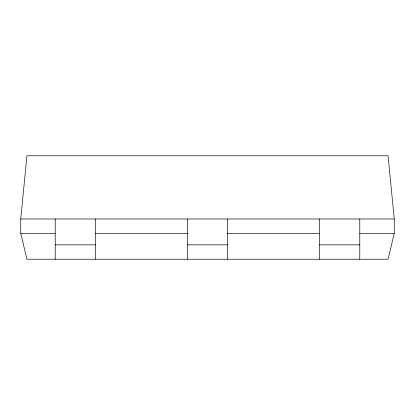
<?xml version="1.0" encoding="UTF-8"?>
<svg xmlns="http://www.w3.org/2000/svg" width="415" height="415" viewBox="0 0 415 415"><rect width="100%" height="100%" fill="white"/><g stroke="black" fill="none" stroke-linecap="round" stroke-linejoin="round"><path stroke-width="0.62" d="M20.75 218.99L26.918 155.786L388.082 155.786L394.25 218.99L394.25 233.36L388.082 259.214L26.918 259.214L20.75 233.36L20.75 218.99L394.25 218.99M20.75 233.36L55.107 233.36M95.294 233.36L187.995 233.36M227.534 233.36L319.581 233.36M359.774 233.36L394.25 233.36M55.226 244.85L95.45 244.85M187.388 244.85L227.612 244.85M319.55 244.85L359.774 244.85M359.774 218.99L359.774 259.214M319.55 218.99L319.55 259.214M227.612 218.99L227.612 259.214M187.388 218.99L187.388 259.214M95.45 218.99L95.45 259.214M55.226 218.99L55.226 259.214"/></g></svg>
